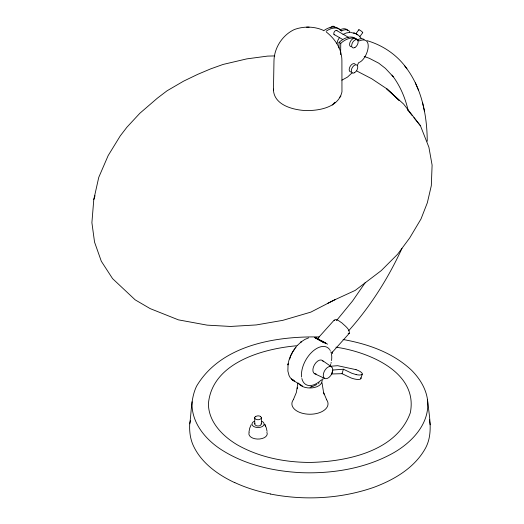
<?xml version="1.0" encoding="UTF-8"?>
<svg xmlns="http://www.w3.org/2000/svg" width="524" height="524" viewBox="0 0 524 524"><rect width="100%" height="100%" fill="white"/><g stroke="black" fill="none" stroke-linecap="round" stroke-linejoin="round"><path stroke-width="0.79" d="M255.05 423.189A3.354 1.939 0 0 0 254.775 424.44L256.092 425.619A3.354 1.939 0 0 0 260.323 425.475L261.417 423.923L261.417 417.7L260.572 416.508M338.949 48.025L339.035 42.346C343.43 38.35 350.687 34.695 356.143 38.789M340.593 54.706L340.764 43.348C345.362 38.959 354.014 35.167 359.006 40.944C374.68 34.748 367.462 59.985 358.678 62.605L357.492 65.041M326.419 32.088C335.163 39.077 341.864 48.955 341.903 60.515L341.962 91.844C338.537 107.715 318.415 111.023 304.706 110.512C292.425 109.726 274.347 104.879 273.456 90.135L273.973 61.039C274.131 47.92 282.443 35.095 294.298 29.554C303.586 26.128 314.269 26.272 323.334 30.34M336.886 43.728L337.757 40.486L339.356 37.774M297.868 383.214L296.329 392.561L293.479 399.373M274.792 55.917L267.522 56.101L246.771 58.885L223.034 64.452L210.583 68.913L197.633 74.388L183.616 81.141L167.051 90.796L157.39 98.152L139.849 113.276L126.913 127.214L120.219 135.939L108.16 155.595L98.741 177.4L93.783 199.598L91.897 222.661L94.543 242.095L101.302 261.227L112.575 278.63L135.179 299.852L150.185 308.623L178.415 319.856L207.104 325.135L230.521 326.452L256.302 324.932L282.783 320.347L310.824 312.127L334.22 300.056L355.22 290.394L381.236 270.626L397.598 254.251L409.748 237.87L420.995 218.986L427.329 202.795L431.317 185.66L432.104 165.106L428.901 147.257L420.425 125.727L403.591 104.034L386.529 88.615L371.667 78.718L356.864 71.041M273.456 90.135L273.554 89.106M234.811 482.702C217.473 474.561 200.594 462.476 192.773 444.391C190.101 437.854 189.315 430.813 189.727 423.805C191.601 411.229 190.919 397.821 196.598 386.129C220.938 345.087 275.434 336.074 319.273 336.965M334.168 320.55C335.779 317.688 340.063 321.88 341.917 322.935C344.7 325.718 349.698 328.83 349.37 333.225L331.889 352.718M288.141 363.63L287.99 364.901C288.862 358.082 292.084 351.689 296.44 346.43M248.959 432.045L249.732 428.108L251.147 424.781M288.062 364.311L287.873 371.084L288.999 375.426L290.322 377.863L293.224 380.339L291.599 379.049L292.392 379.946L302.531 386.005M297.232 388.756L297.501 387.341L297.344 388.16M261.417 417.7L261.266 418.381L259.74 419.475A3.36 1.939 0 0 1 255.332 418.938A3.36 1.939 0 0 1 255.817 416.351M189.727 423.805L190.428 420.759M289.713 359.012L290.545 356.575M343.403 369.217L332.786 370.042L331.692 373.979L342.028 373.678L343.403 369.217L352.01 373.337L356.202 374.608M360.859 378.656L362.254 374.136M93.783 199.598L95.027 195.707M290.931 355.58L292.647 352.161M401.96 248.396C388.258 278.237 370.501 306.304 348.604 330.814M292.982 351.617L294.75 348.971M365.195 282.691L352.547 300.999L336.454 320.636M358.816 29.763L355.868 33.811A2.45 0.38 36.4 0 1 357.781 34.82A2.45 0.38 36.4 0 1 359.693 36.529M359.726 36.772L362.7 32.698M295.418 348.132L295.909 347.517M317.426 338.792L334.332 319.941M322.24 380.024L323 379.212M297.291 345.473L301.346 341.759L300.324 342.526M332.262 105.042L334.954 102.246M339.801 97.215L340.882 96.095M352.141 72.79L347.536 77.061L341.877 80.185M300.874 342.113L304.791 339.467L308.603 337.875M318.376 383.424L319.149 382.834M323.701 30.739C327.945 27.484 334.784 25.054 339.264 29.2M326.105 31.27C330.474 28.014 337.731 26.095 341.7 30.955C344.347 29.134 348.709 29.095 350.209 32.383M316.863 384.452L313.103 386.326M335.55 299.44L327.611 303.383M342.965 34.473L346.305 32.973L349.704 32.422M349.37 333.225L348.152 333.546M357.276 39.948C359.326 38.717 362.084 38.088 364.213 39.49M255.823 416.338L257.788 415.86A3.36 1.939 0 0 1 260.566 416.508M311.584 386.791L312.33 386.581L309.992 387.184M329.576 366.322L337.685 365.693L356.038 369.669M297.075 345.729C262.956 348.63 211.945 362.739 208.414 403.808C208.526 422.056 222.838 436.328 237.588 445.02C259.524 457.393 284.964 462.338 309.959 462.437C346.285 461.67 396.341 451.603 410.292 412.86C418.578 371.916 367.959 351.781 335.923 347.176M309.114 27.15L306.599 27.15M350.897 32.468L355.731 33.674L353.752 32.94L354.774 33.313M270.456 494.047C304.706 500.675 340.783 498.828 373.815 487.353C393.825 479.886 413.75 468.371 424.794 449.415C433.892 434.062 429.025 415.984 427.466 399.432C425.855 388.251 419.573 378.4 411.772 370.461C393.144 352.757 367.966 343.908 343.082 339.513M367.049 40.662C382.992 45.28 397.395 55.131 406.932 68.782M364.187 56.481L369.42 58.347L378.734 63.175L385.376 68.343L393.328 76.832L392.063 75.135C400.041 85.569 405.301 97.877 408.189 110.643M355.94 33.818L357.722 34.885M314.858 373.822L324.664 378.413M342.028 373.678L351.087 377.968A7.958 2.391 17.1 0 0 358.835 379.455L359.962 379.271A7.958 2.391 17.1 0 0 360.748 377.719M314.714 337.587L324.159 342.807L314.485 337.391M323.465 341.903L326.262 343.462L320.701 340.331M315.906 337.77L325.587 343.187L316.07 338.078L318.618 339.159M341.7 30.955L339.971 29.96C342.283 28.492 345.827 27.969 347.759 30.307M336.375 30.359L348.408 37.302M334.011 34.453L342.427 39.313M339.035 42.346L340.764 43.348M326.911 343.803L327.526 344.196M322.522 360.571L331.561 366.866A6.727 3.884 -60 0 1 329.033 377.378A6.727 3.884 -60 0 1 323.498 373.514A6.727 3.884 -60 0 1 331.561 366.866M399.419 100.647L386.529 88.615L399.485 100.654M359.464 36.294L361.128 38.232M407.875 110.21L412.395 115.797M413.901 117.658L420.425 125.727M404.482 65.618C421.532 86.696 427.073 114.717 427.243 141.238M326.681 399.792L323.596 392.561L324.199 394.376M264.692 424.329L265.668 426.248L265.157 425.226M264.902 424.643L266.244 427.689L267.076 431.435M415.342 82.851L418.552 90.272M261.142 423.268L261.417 423.923M323.616 392.627L322.018 382.848M422.58 102.776L424.486 111.383M332.301 352.004L332.589 353.615M429.405 419.816L430.178 424.787M427.466 399.432C430.61 423.549 411.32 443.239 391.657 453.876C363.957 468.803 331.83 473.847 300.652 472.655C272.84 471.161 244.577 464.723 220.964 449.441C204.956 439.007 190.874 421.892 192.105 401.77M254.73 417.497L254.73 423.739M270.502 493.962A116.446 67.085 0.1 0 1 234.896 482.643M330.061 28.073A4.585 2.646 -60 0 1 334.495 26.888M356.025 369.656A7.971 2.397 17.1 0 1 361.449 374.771L359.87 375.007A7.971 2.397 17.1 0 1 356.182 374.608M351.191 46.76A4.585 2.646 -60 0 1 350.517 41.252A4.585 2.646 -60 0 1 355.619 39.084M266.88 432.326A9.177 5.299 0 0 1 264.004 437.809L262.066 438.542A9.177 5.299 0 0 1 248.939 434.409L248.959 433.066A9.177 5.299 0 0 1 249.188 432.405M261.921 421.335A6.072 3.504 0 0 1 262.413 426.477A6.072 3.504 0 0 1 253.498 426.353A6.072 3.504 0 0 1 254.415 421.231M298.425 383.057A12.052 6.956 0 0 0 309.959 387.996A12.052 6.956 0 0 0 321.494 383.057L321.959 381.714A12.052 6.956 0 0 0 321.959 380.352M326.491 399.596A18.071 10.434 0 0 1 309.795 414.242A18.071 10.434 0 0 1 293.564 399.419M301.608 377.044A21.425 12.373 -60 0 1 311.498 352.495A21.425 12.373 -60 0 1 329.511 349.357M329.897 349.901A21.425 12.373 -60 0 1 330.251 350.484M330.841 351.748A21.425 12.373 -60 0 1 331.522 360.577M331.188 362.398A21.425 12.373 -60 0 1 330.965 363.342M330.709 364.304A21.425 12.373 -60 0 1 330.415 365.274M323.583 377.522A21.425 12.373 -60 0 1 322.895 378.302M321.494 379.749A21.425 12.373 -60 0 1 301.87 378.518M316.149 373.985A7.69 4.441 -60 0 1 314.524 364.652A7.69 4.441 -60 0 1 323.367 361.743M350.811 71.945A4.585 2.646 -60 0 1 350.137 66.443A4.585 2.646 -60 0 1 355.246 64.269M358.907 30.032A2.45 0.38 36.4 0 1 361.147 31.008A2.45 0.38 36.4 0 1 362.32 32.599M334.646 34.82A2.45 1.415 -60 0 1 334.286 31.879A2.45 1.415 -60 0 1 337.004 30.726M294.416 381.177L292.772 379.874L294.416 381.177M354.905 47.533A4.585 2.646 -60 0 0 357.715 40.289A4.585 2.646 -60 0 0 352.095 43.538A4.585 2.646 -60 0 0 354.905 47.533M354.525 72.718A4.585 2.646 -60 0 0 357.335 65.48A4.585 2.646 -60 0 0 351.715 68.723A4.585 2.646 -60 0 0 354.525 72.718"/></g></svg>
